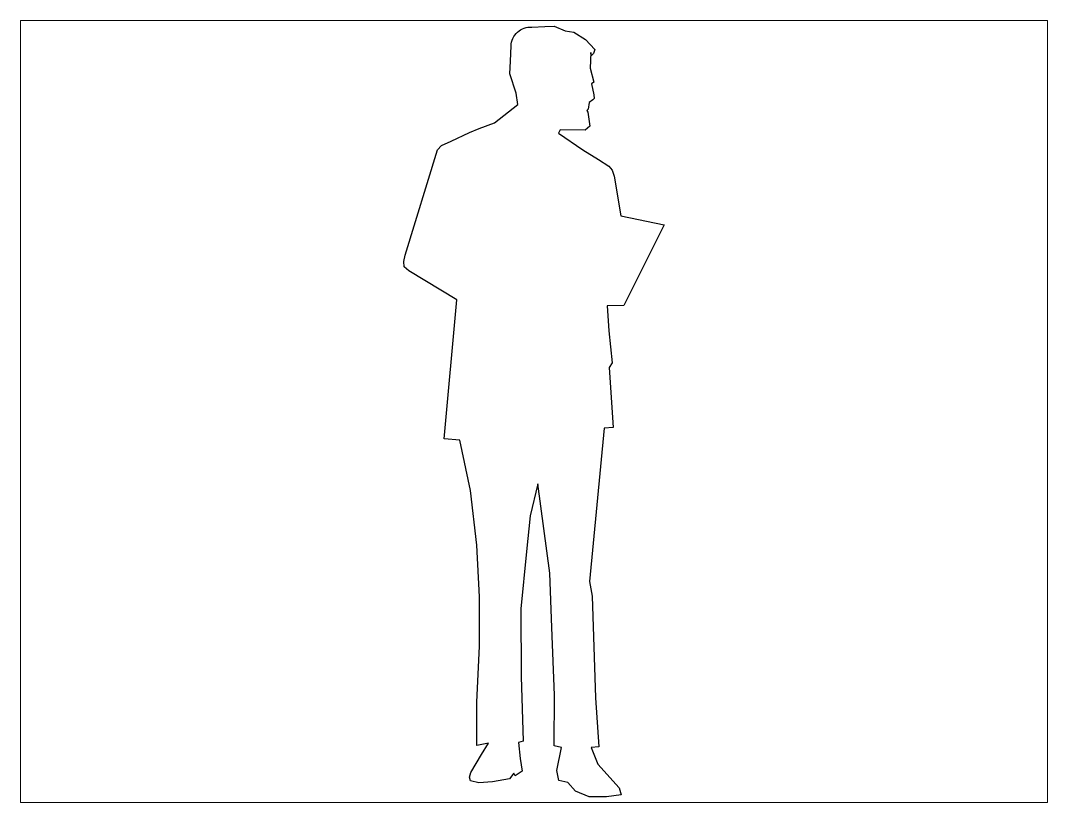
# Paper-space layout 'Layout1' of a CAD drawing. Header units: millimetres. Extents: x 1.05 to 9.45, y 0.8 to 7.2.
# The model-space entities are those that its viewports show. They can reach past a viewport. Long polylines and large blocks are cut down to what shows.
import ezdxf

# ---------------------------------------------------------------- set-up
doc = ezdxf.new("R2010")
doc.units = ezdxf.units.MM
doc.header["$MEASUREMENT"] = 0

# ---------------------------------------------------------------- blocks, each defined once
blk = doc.blocks.new('SYMBOL_Figure_11_2D')
at = {"color": 0, "linetype": 'ByBlock'}
blk.add_lwpolyline([(75.2, 1709.9), (73.9, 1673), (82.4, 1640.3), (76.7, 1635.9), (82.2, 1610.1), (82.8, 1601.8), (80.1, 1598.6), (71.6, 1592.5), (69.2, 1576.8), (65.7, 1573.6), (68.1, 1569.4), (73.2, 1536.5), (61.9, 1526.9), (3.1, 1528), (-0.7, 1520.4), (56.6, 1481.2), (93.1, 1458), (117.4, 1442.4), (125, 1433.5), (130, 1419.5), (146, 1325.7), (247.3, 1304.9), (152.6, 1115.4), (113.8, 1115.1), (117.3, 1055.9), (125.1, 981.1), (118.3, 969.6), (127.4, 829.3), (106.6, 827.3), (71.9, 467.2), (78.4, 432.8), (86, 194.3), (94.1, 79.1), (76.1, 77.6), (91.8, 38.3), (142, -16.9), (146.6, -33.3), (112.2, -37.9), (71.4, -38.2), (39.4, -25.2), (21.3, -4.3), (0, 0), (-4.8, 23.8), (6.6, 77.4), (-10.7, 81.7), (-10.3, 200.2), (-16.6, 359.5), (-21.2, 487.3), (-49.3, 697.1), (-67.1, 621.3), (-75.9, 537.6), (-89.4, 403.1), (-88.5, 244.6), (-83.9, 92.8), (-94.8, 89.1), (-90.5, 51.9), (-85.6, 21.8), (-102.2, 10.8), (-105.2, 17.5), (-115.4, 4.3), (-155.3, -2.8), (-187.9, -5.3), (-207.1, -0.7), (-209.6, 7.9), (-206.4, 18.9), (-181.4, 61.5), (-165, 88), (-192, 82.5), (-192.5, 184.4), (-186, 315.3), (-185.7, 431.7), (-192.3, 552.9), (-207.5, 681.4), (-231.8, 798.9), (-268.9, 802.5), (-239.2, 1129.2), (-352.1, 1197.2), (-362.8, 1206.4), (-363.5, 1218.9), (-360.7, 1233.9), (-284.4, 1480.7), (-274.9, 1491.1), (-252.3, 1501.7), (-209.4, 1521.7), (-186.9, 1530.8), (-151.1, 1544.5), (-95.9, 1587.2), (-99.6, 1614.3), (-114.6, 1659.5), (-113.2, 1688.9), (-112, 1725, -0.425634), (-63, 1769.1), (-32.4, 1771), (-10.8, 1771.4), (15.3, 1760.2), (35, 1757), (62.8, 1740), (84.4, 1716.8), (81.8, 1706.9), (75.7, 1701.8)], format="xyb", close=True, dxfattribs=at)

msp = doc.modelspace()

# ---------------------------------------------------------------- block references
msp.add_blockref('SYMBOL_Figure_11_2D', (0, 0))

psp = doc.layouts.get("Layout1")

# ---------------------------------------------------------------- viewports
at = {"layer": '0'}
psp.add_viewport(center=(5.25, 4), size=(8.4, 6.4), view_center_point=(-58.1269, 866.5913), view_height=1836.22101, dxfattribs=at)

doc.saveas('drawing.dxf')
